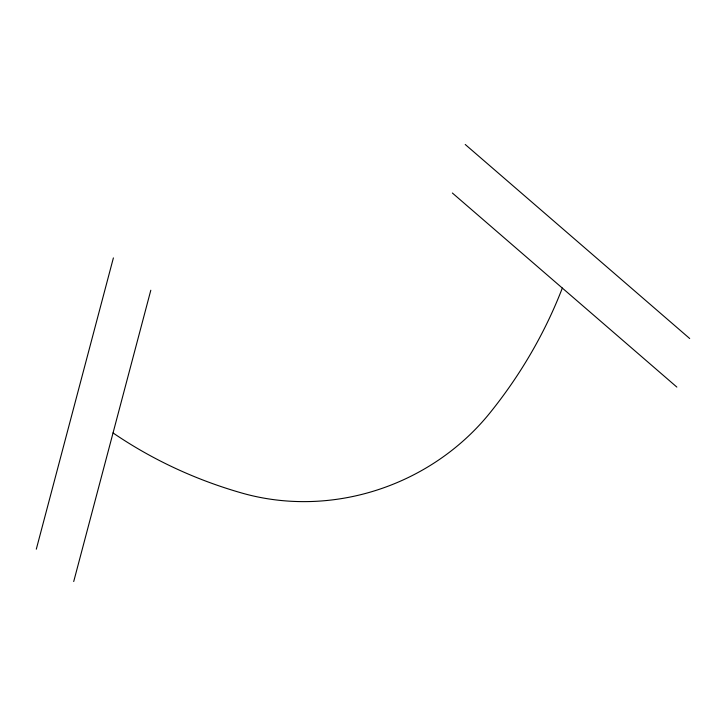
<?xml version="1.0" encoding="UTF-8"?>
<svg xmlns="http://www.w3.org/2000/svg" width="726" height="726" viewBox="0 0 726 726"><rect width="100%" height="100%" fill="white"/><g stroke="black" fill="none" stroke-linecap="round" stroke-linejoin="round"><path stroke-width="1.09" d="M36.3 549.183L113.392 257.902M73.716 581.526L150.808 290.246M465.221 144.474L689.7 338.525M452.371 193.016L676.85 387.076M113.038 432.932A472.308 435.718 -23.5 0 0 241.604 492.972A223.971 206.62 -23.5 0 0 489.923 412.922A472.308 435.718 -23.5 0 0 562.332 288.077"/></g></svg>
